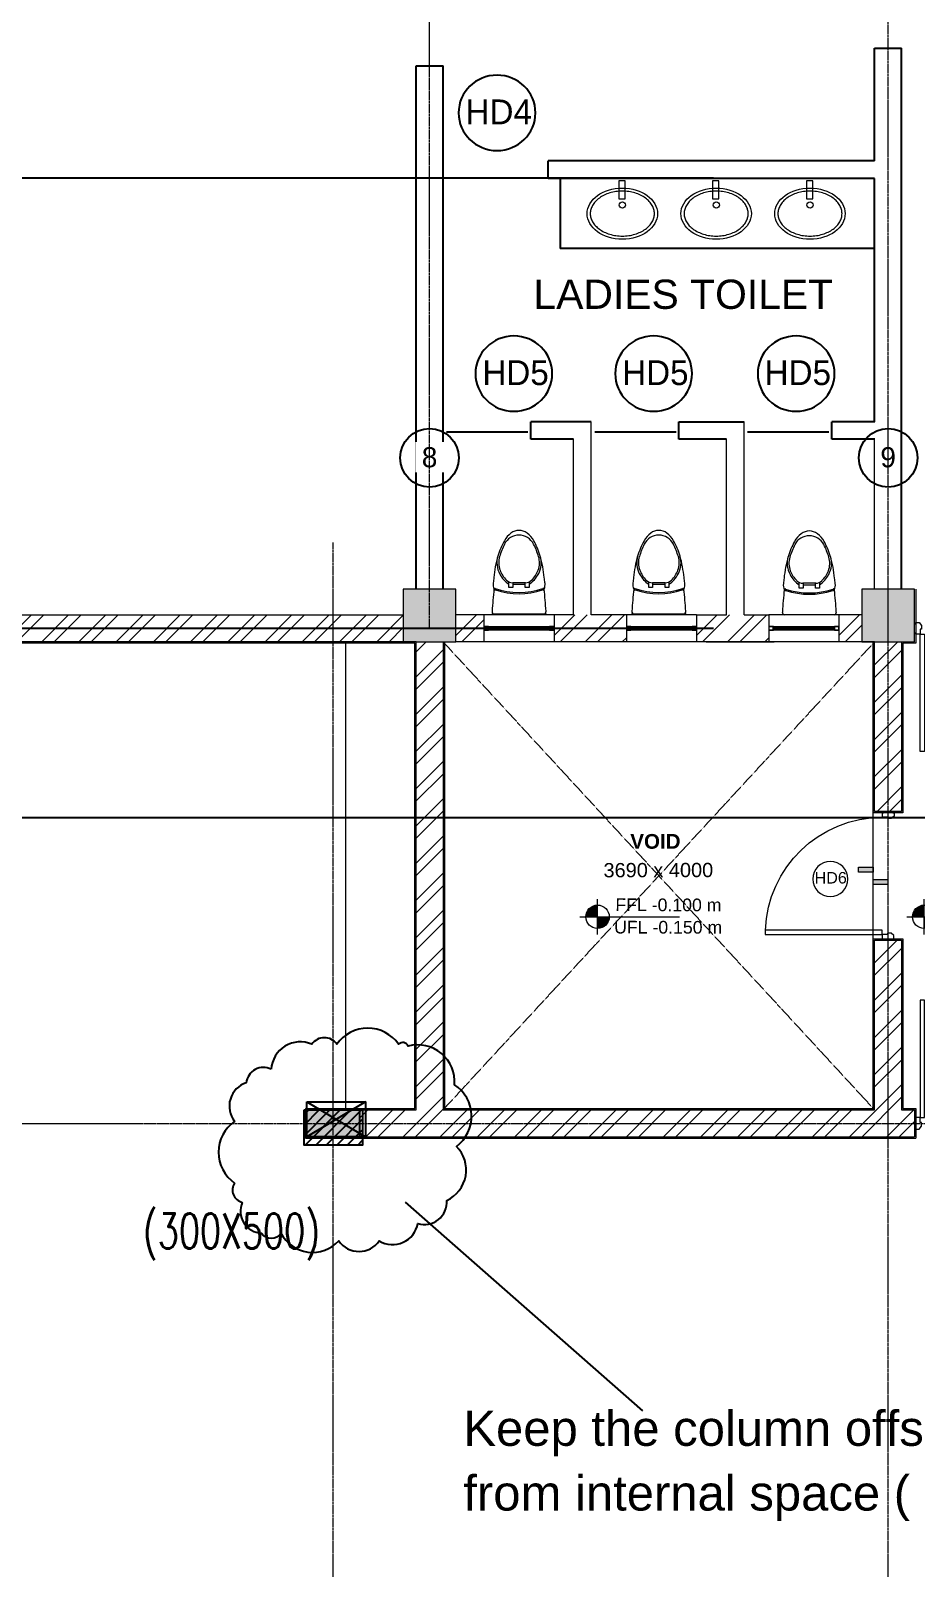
# Model space of a CAD drawing. Header units: millimetres. Extents: x 2659630 to 6742168, y -2425387 to -732288.
# Drawn here: x 3953926 to 3961496, y -1157069 to -1143931 of the extents above; entities that cross this region are included whole.
import ezdxf
from ezdxf.enums import TextEntityAlignment as Align

# ---------------------------------------------------------------- set-up
doc = ezdxf.new("R2010")
doc.units = ezdxf.units.MM
doc.linetypes.add('Grid Line', pattern=[22.225, 12.7, -3.175, 3.175, -3.175])
doc.linetypes.add('Overhead', pattern=[3.96875, 2.38125, -1.5875])
for name, color, linetype, lineweight in [('A-ANNO-DIMS', 211, 'Continuous', 9), ('A-ANNO-NOTE', 131, 'Continuous', 9), ('A-AREA-IDEN', 2, 'Continuous', 9), ('A-DETL-THIN', 151, 'Continuous', 18), ('A-DOOR', 31, 'Continuous', 18), ('A-DOOR-FRAM', 31, 'Continuous', 18), ('A-DOOR-IDEN', 31, 'Continuous', 9), ('A-FLOR', 192, 'Continuous', 18), ('A-FLOR-OVHD', 1, 'Overhead', 18), ('A-furniture', 37, 'Continuous', 0), ('A-GENM', 13, 'Continuous', 18), ('A-GLAZ', 151, 'Continuous', 9), ('A-hatch', 253, 'Continuous', 0), ('A-PLASTER', 50, 'Continuous', 0), ('A-RCC', 2, 'Continuous', 0), ('A-WALL', 113, 'Continuous', 9), ('A-WALL-PATT', 111, 'Continuous', 0), ('G-ANNO-DIMS', 111, 'Continuous', 9), ('licensing text', 7, 'Continuous', 5), ('S-GRID', 1, 'Continuous', 9)]:
    doc.layers.add(name, color=color, linetype=linetype, lineweight=lineweight)
for name, color, linetype in [('A-LINE 08', 8, 'Continuous'), ('A-RCC LINE', 6, 'Continuous'), ('REVISION CLOUD', 7, 'Continuous'), ('S-COLUMN', 1, 'Continuous'), ('S-COLUMN HATCH', 8, 'Continuous'), ('S-COLUMN NO', 2, 'Continuous'), ('S-COLUMN SIZES', 2, 'Continuous')]:
    doc.layers.add(name, color=color, linetype=linetype)
doc.layers.get('A-ANNO-DIMS').off()
doc.styles.add('Arial', font='arial.ttf', dxfattribs={"height": 123})
doc.styles.add('Arial_1', font='arial.ttf', dxfattribs={"height": 98.353293})
doc.styles.add('Arial_2', font='arial.ttf', dxfattribs={"height": 121.981135})
doc.styles.add('Arial_5', font='arial.ttf', dxfattribs={"height": 108.188623})
doc.styles.add('Arial_B', font='arialbd.ttf', dxfattribs={"height": 125.853552})
doc.styles.add('ROMANS', font='r.shx', dxfattribs={"width": 0.7})
doc.styles.add('style1', font='handlet.shx')
pattern_1 = [(45, (3771155.87, -1322788.62), (-159.09903, 159.09903), []), (45, (3771261.93, -1322788.62), (-159.09903, 159.09903), [])]

# ---------------------------------------------------------------- blocks, each defined once
blk = doc.blocks.new('*U2014')
at = {"layer": 'A-GLAZ'}
for p, q in [((600, 230), (0, 230)), ((0, 132), (40, 132)), ((40, 132), (48, 123)), ((40, 132), (560, 132)), ((552, 123), (560, 132)), ((560, 132), (600, 132)), ((39, 130), (0, 130)), ((0, 130), (0, 100)), ((0, 100), (39, 100)), ((40, 98), (0, 98)), ((600, 0), (0, 0)), ((37, 109), (37, 121)), ((37, 121), (46, 121)), ((46, 109), (37, 109)), ((46, 122), (39, 130)), ((39, 100), (46, 108)), ((40, 111), (40, 119)), ((40, 119), (560, 119)), ((48, 119), (40, 119)), ((40, 119), (40, 111)), ((560, 111), (40, 111)), ((40, 111), (48, 111)), ((48, 107), (40, 98)), ((560, 98), (40, 98)), ((46, 121), (46, 122)), ((46, 108), (46, 109)), ((48, 123), (48, 119)), ((48, 123), (552, 123)), ((48, 111), (48, 107)), ((48, 107), (552, 107)), ((552, 119), (552, 123)), ((560, 119), (552, 119)), ((552, 107), (552, 111)), ((552, 111), (560, 111)), ((560, 98), (552, 107)), ((561, 130), (554, 122)), ((554, 122), (554, 121)), ((554, 121), (563, 121)), ((563, 109), (554, 109)), ((554, 109), (554, 108)), ((554, 108), (561, 100)), ((560, 119), (560, 111)), ((560, 111), (560, 119)), ((600, 98), (560, 98)), ((600, 130), (561, 130)), ((561, 100), (600, 100)), ((563, 121), (563, 109)), ((600, 100), (600, 130))]:
    blk.add_line(p, q, dxfattribs=at)
blk = doc.blocks.new('ghfgh')
at = {"layer": 'A-furniture'}
for p, q in [((-3233828, 36910), (-3233828, 36856)), ((-3233673, 36910), (-3233828, 36910)), ((-3233828, 36856), (-3233673, 36856)), ((-3233673, 36856), (-3233673, 36910))]:
    blk.add_line(p, q, dxfattribs=at)
blk.add_circle((-3233620, 36887), 26.8, dxfattribs=at)
blk.add_ellipse((-3233547, 36886), major_axis=(0, 301), ratio=0.727273, dxfattribs=at)
for points in [[(-3233547, 37160), (-3233559, 37160), (-3233583, 37157), (-3233618, 37143), (-3233651, 37118), (-3233681, 37085), (-3233706, 37043), (-3233725, 36995), (-3233737, 36942), (-3233741, 36887), (-3233737, 36831), (-3233725, 36778), (-3233706, 36730), (-3233681, 36688), (-3233651, 36655), (-3233618, 36630), (-3233583, 36616), (-3233559, 36612), (-3233547, 36612)], [(-3233547, 36612), (-3233535, 36612), (-3233512, 36616), (-3233477, 36630), (-3233443, 36655), (-3233414, 36688), (-3233389, 36730), (-3233370, 36778), (-3233358, 36831), (-3233354, 36886), (-3233358, 36942), (-3233370, 36995), (-3233389, 37043), (-3233413, 37085), (-3233443, 37118), (-3233477, 37143), (-3233512, 37157), (-3233535, 37160), (-3233547, 37160)]]:
    blk.add_open_spline(points, degree=3, dxfattribs=at)
blk = doc.blocks.new('hjhgkhjjkhk')
at = {"layer": 'A-furniture', "linetype": 'ByBlock'}
for p, q in [((-3239410, 38907, -500), (-3238943, 38907, -500)), ((-3239263, 38679, -500), (-3239230, 38679, -500)), ((-3239263, 38630, -500), (-3239263, 38679, -500)), ((-3239231, 38637, -500), (-3239122, 38637, -500)), ((-3239230, 38679, -500), (-3239230, 38637, -500)), ((-3239123, 38651, -500), (-3239230, 38651, -500)), ((-3239123, 38679, -500), (-3239090, 38679, -500)), ((-3239123, 38637, -500), (-3239123, 38679, -500)), ((-3239090, 38679, -500), (-3239090, 38630, -500))]:
    blk.add_line(p, q, dxfattribs=at)
for centre, radius, start, end in [((-3239382, 38882, -500), 25.6, 103.2172, 184.3205), ((-3238971, 38882, -500), 25.6, 355.6795, 76.7816), ((-3234363, 39215, -500), 5055, 183.7972, 185.9339), ((-3243990, 39215, -500), 5055, 354.0661, 356.2028), ((-3239285, 38652, -500), 114, 159.1995, 186.5683), ((-3234351, 39220, -500), 5080, 186.5683, 187.0896), ((-3239383, 38693, -500), 7.92, 185.9341, 288.7781), ((-3239379, 38706, -500), 7.92, 185.267, 288.2867), ((-3239176, 38085, -500), 635, 71.2219, 108.7781), ((-3239176, 38092, -500), 639, 71.7134, 108.2867), ((-3239125, 38450, -500), 244, 124.5259, 152.5265), ((-3239231, 38561, -500), 76.2, 90, 133.9968), ((-3239122, 38561, -500), 76.2, 46.0032, 90), ((-3239228, 38450, -500), 244, 27.4735, 55.4741), ((-3238974, 38706, -500), 7.92, 251.7135, 354.733), ((-3238970, 38693, -500), 7.92, 251.2221, 354.0659), ((-3239068, 38652, -500), 114, 353.4317, 20.8005), ((-3244002, 39220, -500), 5080, 352.9104, 353.4317), ((-3238431, 38682, -500), 965, 185.2831, 196.4207), ((-3239160, 38466, -500), 206, 151.8794, 195.9425), ((-3239160, 38466, -500), 191, 160.1349, 195.9191), ((-3239125, 38450, -500), 229, 133.9968, 159.4423), ((-3239228, 38450, -500), 229, 20.5577, 46.0032), ((-3239193, 38466, -500), 191, 344.0809, 19.8651), ((-3239193, 38466, -500), 206, 344.0575, 28.1207), ((-3239921, 38682, -500), 965, 343.5793, 354.7169), ((-3238749, 38591, -500), 635, 196.5593, 209.3999), ((-3238749, 38591, -500), 620, 196.5666, 207.1313), ((-3239604, 38591, -500), 620, 332.8687, 343.4334), ((-3239604, 38591, -500), 635, 330.6001, 343.4407), ((-3239114, 38385, -500), 216, 209.3045, 232.3768), ((-3239176, 38371, -500), 140, 207.1313, 332.8687), ((-3239239, 38385, -500), 216, 307.6232, 330.6955), ((-3239176, 38301, -500), 111, 231.6356, 270), ((-3239176, 38301, -500), 111, 270, 308.3644)]:
    blk.add_arc(centre, radius, start, end, dxfattribs=at)
blk = doc.blocks.new('Grid - M_Grid Head - Circle_02-314212-GROUND FLOOR PLAN_01')
at = {"layer": 'A-LINE 08'}
blk.add_circle((0, 0), 5, dxfattribs=at)
blk = doc.blocks.new('Spot Elevations - M_Spot Elevation - Target Filled-23738-GROUND FLOOR PLAN-01')
at = {"layer": 'G-ANNO-DIMS'}
h = blk.add_hatch(color=256, dxfattribs=at)
edge = h.paths.add_edge_path(flags=0)
edge.add_line((0, 0), (-2, 0))
edge.add_arc((0, 0), 2, 90, 180, ccw=False)
edge.add_line((0, 2), (0, 0))
h = blk.add_hatch(color=256, dxfattribs=at)
edge = h.paths.add_edge_path(flags=0)
edge.add_line((0, 0), (2, 0))
edge.add_arc((0, 0), 2, 270, 360, ccw=False)
edge.add_line((0, -2), (0, 0))
for p, q in [((0, -3), (0, 3)), ((-3, 0), (14, 0))]:
    blk.add_line(p, q, dxfattribs=at)
blk.add_circle((0, 0), 2, dxfattribs=at)
blk = doc.blocks.new('tile drop symbol - tile drop symbol-5199723-GROUND FLOOR PLAN-01')
at = {"layer": 'A-ANNO-NOTE'}
h = blk.add_hatch(color=256, dxfattribs=at)
h.paths.add_polyline_path([(-0.61, 2.5), (-0.61, 0), (-1.47, 0), (-1.47, 2.5)], flags=0)
h.paths.add_polyline_path([(0.61, -2.5), (0.61, 0), (1.47, 0), (1.47, -2.5)], flags=0)
for p, q in [((-0.61, 2.5), (-1.47, 2.5)), ((-1.47, 2.5), (-1.47, 0)), ((-1.47, 0), (1.47, 0)), ((-1.47, 0), (-0.61, 0)), ((-0.61, 0), (-0.61, 2.5)), ((1.47, 0), (0.61, 0)), ((0.61, 0), (0.61, -2.5)), ((1.47, -2.5), (1.47, 0)), ((0.61, -2.5), (1.47, -2.5))]:
    blk.add_line(p, q, dxfattribs=at)
blk = doc.blocks.new('A$C2D2C472C')
at = {"layer": 'A-WALL-PATT'}
h = blk.add_hatch(dxfattribs=at)
h.set_pattern_fill('ANSI37', color=256, scale=600, style=0)
h.set_pattern_definition([(45, (-102930.5, -114895.04), (-53.03301, 53.03301), []), (135, (-102930.5, -114895.04), (-53.03301, -53.03301), [])])
edge = h.paths.add_edge_path()
edge.add_line((945, 1920), (945, 2190))
edge.add_arc((910, 2190), 35, 359.9997, 449.9997)
edge.add_line((910, 2225), (207, 2225))
edge.add_arc((206, 2190), 34.8, 89.6479, 180.3515)
edge.add_line((172, 2190), (172, 990))
edge.add_arc((206, 990), 34.9, 179.8778, 270.1222)
edge.add_line((207, 955), (480, 955))
edge.add_line((480, 955), (480, 840))
edge.add_line((480, 840), (207, 840))
edge.add_arc((206, 990), 150, 192.8759, 270.0054, ccw=False)
edge.add_line((60, 956), (60, 2190))
edge.add_arc((204, 2196), 144, 89.0594, 182.2702, ccw=False)
edge.add_arc((117, -14981489), 14983828, 89.9969678, 89.9996576, ccw=False)
edge.add_arc((910, 2190), 150, 45.0021, 89.9973, ccw=False)
edge.add_arc((910, 2190), 150, -0.0027, 45.0021, ccw=False)
edge.add_line((1060, 2190), (1060, 1920))
edge.add_line((1060, 1920), (945, 1920))
at = {"layer": 'A-DETL-THIN'}
for p, q in [((480, 1920), (480, 1470)), ((710, 1920), (480, 1920))]:
    blk.add_line(p, q, dxfattribs=at)
at = {"layer": 'A-FLOR-OVHD'}
blk.add_lwpolyline([(1060, 1920, 0.457355), (890, 2120), (450, 2120, 0.414214), (280, 1950), (280, 1010, 0.414214), (450, 840), (480, 840), (480, 1920), (1060, 1920)], format="xyb", close=True, dxfattribs=at)
at = {"layer": 'A-GENM'}
for centre, start, end in [((207, 2190, 0), 89.9997, 179.9997), ((207, 990, 0), 179.9997, 192.8569), ((207, 990, 0), 192.8569, 205.714), ((207, 990, 0), 205.714, 218.5711), ((207, 990, 0), 218.5711, 231.4283), ((207, 990, 0), 231.4283, 244.2854), ((207, 990, 0), 244.2854, 269.9997)]:
    blk.add_arc(centre, 170, start, end, dxfattribs=at)
at = {"layer": 'A-PLASTER'}
for p, q in [((910, 2360, 0), (207, 2360, 0)), ((37, 2190, 0), (37, 990, 0)), ((1080, 1920), (1080, 2190, 0)), ((207, 820, 0), (480, 820, 0))]:
    blk.add_line(p, q, dxfattribs=at)
for centre, start, end in [((207, 2190, 0), 90, 180), ((910, 2190, 0), 359.9997, 89.9997), ((207, 990, 0), 180, 192.8571), ((207, 990, 0), 192.8571, 205.7143), ((207, 990, 0), 205.7143, 218.5714), ((207, 990, 0), 218.5714, 231.4286), ((207, 990, 0), 231.4286, 244.2857), ((207, 990, 0), 244.2857, 270)]:
    blk.add_arc(centre, 170, start, end, dxfattribs=at)
at = {"layer": 'A-WALL'}
blk.add_lwpolyline([(945, 1920), (945, 2190, 0.414213), (910, 2225), (207, 2225, 0.417815), (172, 2190), (172, 990, 0.415463), (207, 955), (480, 955), (480, 840), (207, 840, -0.34985), (60, 956), (60, 2190, -0.430724), (207, 2340, -0.000012), (910, 2340, -0.198891), (1016, 2296, -0.198934), (1060, 2190), (1060, 1920)], format="xyb", close=True, dxfattribs=at)
blk = doc.blocks.new('A$C73F500AF')
at = {"layer": 'A-DOOR'}
blk.add_lwpolyline([(50, 1000), (85, 1000), (85, 0), (50, 0)], close=True, dxfattribs=at)
blk.add_arc((50, 1000), 1000, 272.0058, 0.0695, dxfattribs=at)
at = {"layer": 'A-DOOR-FRAM'}
for p, q in [((0, 1090), (12, 1090)), ((0, 1010), (0, 1090)), ((12, 1100), (40, 1100)), ((12, 1090), (12, 1100)), ((40, 1100), (60, 1075)), ((60, 1075), (60, 1045)), ((1060, 1101), (1040, 1076)), ((1040, 1076), (1040, 1046)), ((1088, 1101), (1060, 1101)), ((1088, 1091), (1088, 1101)), ((1100, 1091), (1088, 1091)), ((1100, 1011), (1100, 1091)), ((12, 1010), (0, 1010)), ((12, 1000), (12, 1010)), ((50, 1000), (12, 1000)), ((60, 1045), (50, 1045)), ((50, 1045), (50, 1000)), ((1040, 1046), (1050, 1046)), ((1050, 1046), (1050, 1001)), ((1050, 1001), (1088, 1001)), ((1088, 1001), (1088, 1011)), ((1088, 1011), (1100, 1011))]:
    blk.add_line(p, q, dxfattribs=at)
blk = doc.blocks.new('M_Door Tag_Mahindra_2_0mm - M_Door Tag_Mahindra 2-1437518-GROUND FLOOR PLAN-01')
at = {"layer": 'A-DOOR-IDEN'}
blk.add_circle((0, 0), 3, dxfattribs=at)
blk = doc.blocks.new('A$C060F379A')
at = {"layer": 'S-COLUMN HATCH', "true_color": 0x939598}
h = blk.add_hatch(dxfattribs=at)
h.set_pattern_fill('ANSI31', color=252, scale=20, angle=180)
h.set_pattern_definition([(225, (-3627660.814, 893040.54), (44.9012806, -44.9012806), [])])
h.paths.add_polyline_path([(22656, 18410), (23156, 18410), (23156, 18110), (22656, 18110)])
at = {"layer": 'S-COLUMN', "color": 1}
blk.add_lwpolyline([(22656, 18410), (23156, 18410), (23156, 18110), (22656, 18110)], close=True, dxfattribs=at)
at = {"layer": 'S-COLUMN SIZES', "lineweight": -2, "style": 'ROMANS', "width": 0.7}
blk.add_text('(300X500)', height=300, dxfattribs=at).set_placement((22036, 17376, 0), align=Align.MIDDLE_CENTER)

msp = doc.modelspace()

# ---------------------------------------------------------------- hatches: boundary and pattern name
at = {"layer": 'A-hatch', "true_color": 0x939598}
h = msp.add_hatch(color=252, dxfattribs=at)
h.dxf.hatch_style = 1
h.paths.add_polyline_path([(3957560.646, -1134452.538), (3957110.646, -1134452.535), (3957110.644, -1134902.531), (3957560.644, -1134902.533)])
h.paths.add_polyline_path([(3953640.646, -1134452.517), (3953190.646, -1134452.515), (3953190.644, -1134902.511), (3953640.644, -1134902.513)])
h.paths.add_polyline_path([(3949720.646, -1134452.497), (3949270.646, -1134452.494), (3949270.644, -1134902.49), (3949720.644, -1134902.493)])
h.paths.add_polyline_path([(3945800.646, -1134452.476), (3945350.646, -1134452.474), (3945350.644, -1134902.47), (3945800.644, -1134902.472)])
h.paths.add_polyline_path([(3941880.646, -1134452.456), (3941430.646, -1134452.453), (3941430.645, -1134682.453), (3941880.645, -1134682.456)])
h.paths.add_polyline_path([(3937960.646, -1134452.435), (3937510.646, -1134452.433), (3937510.645, -1134682.433), (3937960.645, -1134682.435)])
h.paths.add_polyline_path([(3934340.646, -1134452.416), (3933890.646, -1134452.414), (3933890.645, -1134682.414), (3934340.645, -1134682.416)])
h.paths.add_polyline_path([(3930830.646, -1134452.394), (3930380.646, -1134452.392), (3930380.646, -1134452.396), (3930610.641, -1134682.393), (3930830.645, -1134682.394)])
h.paths.add_polyline_path([(3930380.646, -1134452.396), (3930380.645, -1134682.392), (3930610.641, -1134682.393)])
h.paths.add_polyline_path([(3930610.627, -1138192.393), (3930380.627, -1138192.392), (3930380.625, -1138642.392), (3930610.625, -1138642.393)])
h.paths.add_polyline_path([(3930610.592, -1144962.389), (3930380.592, -1144962.388), (3930380.589, -1145412.388), (3930610.589, -1145412.389)])
h.paths.add_polyline_path([(3930830.571, -1148922.394), (3930610.571, -1148922.393), (3930380.57, -1149152.392), (3930380.57, -1149152.392), (3930830.57, -1149152.394)])
h.paths.add_polyline_path([(3930610.571, -1148922.393), (3930380.571, -1148922.392), (3930380.57, -1149152.392)])
h.paths.add_polyline_path([(3934340.571, -1148922.412), (3933890.571, -1148922.41), (3933890.57, -1149152.41), (3934340.57, -1149152.412)])
h.paths.add_polyline_path([(3937960.571, -1148922.431), (3937510.571, -1148922.429), (3937510.57, -1149152.429), (3937960.57, -1149152.431)])
h.paths.add_polyline_path([(3945800.572, -1148702.472), (3945350.572, -1148702.47), (3945350.57, -1149152.471), (3945800.57, -1149152.474)])
h.paths.add_polyline_path([(3949720.572, -1148702.493), (3949270.572, -1148702.49), (3949270.57, -1149152.49), (3949720.57, -1149152.493)])
h.paths.add_polyline_path([(3953640.572, -1148702.513), (3953190.572, -1148702.511), (3953190.57, -1149152.511), (3953640.57, -1149152.513)])
h.paths.add_polyline_path([(3957560.572, -1148702.533), (3957110.572, -1148702.531), (3957110.57, -1149152.531), (3957560.57, -1149152.534)])
h.paths.add_polyline_path([(3941855.591, -1144987.448), (3941455.591, -1144987.445), (3941455.589, -1145387.445), (3941855.589, -1145387.448)])
h.paths.add_polyline_path([(3941855.615, -1138242.452), (3941455.615, -1138242.45), (3941455.613, -1138642.45), (3941855.613, -1138642.452)])
h.paths.add_polyline_path([(3937850.627, -1138192.431), (3937620.627, -1138192.429), (3937620.625, -1138642.429), (3937850.625, -1138642.431)])
h.paths.add_polyline_path([(3937850.59, -1145190.511), (3937850.492, -1145190.511), (3937850.567, -1145156.143), (3937850.454, -1145104.361), (3937850.591, -1145104.361), (3937850.592, -1144962.427), (3937620.592, -1144962.425), (3937620.589, -1145412.425), (3937850.589, -1145412.427)])
h.paths.add_polyline_path([(3934230.626, -1138302.416), (3934120.623, -1138192.411), (3934000.627, -1138192.411), (3934000.625, -1138642.411), (3934230.625, -1138642.412)])
h.paths.add_polyline_path([(3934230.627, -1138192.412), (3934120.623, -1138192.411), (3934230.626, -1138302.416)], flags=17)
h = msp.add_hatch(color=252, dxfattribs=at)
h.dxf.hatch_style = 1
h.paths.add_polyline_path([(3969295.603, -1144987.591), (3968895.603, -1144987.589), (3968895.601, -1145387.589), (3969295.601, -1145387.591)])
h.paths.add_polyline_path([(3973215.591, -1144987.611), (3972815.591, -1144987.609), (3972815.589, -1145387.609), (3973215.589, -1145387.611)])
h.paths.add_polyline_path([(3977160.591, -1145072.632), (3976710.591, -1145072.629), (3976710.59, -1145302.629), (3977160.59, -1145302.632)])
h.paths.add_polyline_path([(3980181.852, -1145043.913), (3980181.85, -1145412.647), (3980411.85, -1145412.649), (3980411.851, -1145273.914)])
h.paths.add_polyline_path([(3980411.853, -1144962.649), (3980181.853, -1144962.647), (3980181.852, -1145043.913), (3980411.851, -1145273.914)])
h.paths.add_polyline_path([(3984290.592, -1144962.669), (3984060.592, -1144962.668), (3984060.589, -1145412.668), (3984290.589, -1145412.669)])
h.paths.add_polyline_path([(3984290.572, -1148702.677), (3984060.572, -1148702.676), (3984060.571, -1148922.672), (3984290.57, -1149152.673)])
h.paths.add_polyline_path([(3984060.575, -1148922.676), (3984060.571, -1148922.676), (3984060.57, -1149152.676), (3984290.57, -1149152.677), (3984290.57, -1149152.673)])
h.paths.add_polyline_path([(3980521.832, -1148922.657), (3980071.832, -1148922.655), (3980071.831, -1149152.655), (3980521.831, -1149152.657)])
h.paths.add_polyline_path([(3977160.571, -1148922.636), (3976710.571, -1148922.633), (3976710.57, -1149152.633), (3977160.57, -1149152.636)])
h.paths.add_polyline_path([(3973240.571, -1148922.615), (3972790.571, -1148922.613), (3972790.57, -1149152.613), (3973240.57, -1149152.615)])
h.paths.add_polyline_path([(3969320.571, -1148922.595), (3968870.571, -1148922.592), (3968870.57, -1149152.592), (3969320.57, -1149152.595)])
h.paths.add_polyline_path([(3965400.572, -1148702.578), (3964950.572, -1148702.576), (3964950.57, -1149152.572), (3965400.57, -1149152.574)])
h.paths.add_polyline_path([(3980411.87, -1141582.649), (3980181.87, -1141582.647), (3980181.868, -1142032.647), (3980411.868, -1142032.649)])
h.paths.add_polyline_path([(3984290.609, -1141687.673), (3983840.609, -1141687.671), (3983840.608, -1141917.671), (3984290.608, -1141917.673)])
h.paths.add_polyline_path([(3984290.627, -1138192.673), (3984060.627, -1138192.672), (3984060.625, -1138642.672), (3984290.625, -1138642.673)])
h.paths.add_polyline_path([(3980411.887, -1138331.396), (3980181.886, -1138561.394), (3980181.886, -1138642.652), (3980411.886, -1138642.653)])
h.paths.add_polyline_path([(3980411.887, -1138331.396), (3980411.888, -1138192.653), (3980181.888, -1138192.652), (3980181.886, -1138561.394)])
h.paths.add_polyline_path([(3977050.627, -1138192.635), (3976820.627, -1138192.634), (3976820.625, -1138642.634), (3977050.625, -1138642.635)])
h.paths.add_polyline_path([(3973215.627, -1138242.615), (3972815.627, -1138242.613), (3972815.625, -1138642.613), (3973215.625, -1138642.615)])
h.paths.add_polyline_path([(3969295.638, -1138242.595), (3968895.638, -1138242.593), (3968895.636, -1138642.593), (3969295.636, -1138642.595)])
h.paths.add_polyline_path([(3961480.646, -1134452.558), (3961030.646, -1134452.556), (3961030.644, -1134902.552), (3961480.644, -1134902.554)])
h.paths.add_polyline_path([(3965400.646, -1134452.578), (3964950.646, -1134452.576), (3964950.644, -1134902.572), (3965400.644, -1134902.574)])
h.paths.add_polyline_path([(3969320.646, -1134452.599), (3968870.646, -1134452.597), (3968870.645, -1134682.597), (3969320.645, -1134682.599)])
h.paths.add_polyline_path([(3973240.646, -1134452.619), (3972790.646, -1134452.617), (3972790.645, -1134682.617), (3973240.645, -1134682.619)])
h.paths.add_polyline_path([(3977160.646, -1134452.64), (3976710.646, -1134452.637), (3976710.645, -1134682.637), (3977160.645, -1134682.64)])
h.paths.add_polyline_path([(3980521.908, -1134452.653), (3980071.908, -1134452.651), (3980071.906, -1134682.651), (3980521.906, -1134682.653)])
h.paths.add_polyline_path([(3984290.646, -1134452.677), (3984060.645, -1134682.676), (3984060.644, -1134902.672), (3984290.644, -1134902.673)])
h.paths.add_polyline_path([(3984290.646, -1134452.677), (3984290.646, -1134452.673), (3984060.646, -1134452.672), (3984060.645, -1134682.676)])
h.paths.add_polyline_path([(3961480.572, -1148702.554), (3961030.572, -1148702.552), (3961030.57, -1149152.552), (3961480.57, -1149152.554)])
h = msp.add_hatch(color=252, dxfattribs=at)
h.dxf.hatch_style = 1
h.paths.add_polyline_path([(3956287.259, -1153382.203), (3956737.257, -1153382.205), (3956737.258, -1153152.242), (3956287.26, -1153152.24)])
at = {"layer": 'A-WALL-PATT'}
h = msp.add_hatch(dxfattribs=at)
h.set_pattern_fill('ANSI32', color=256, scale=600, angle=360, style=0)
h.set_pattern_definition(pattern_1)
h.paths.add_polyline_path([(3957110.571, -1148922.517), (3953640.571, -1148922.499), (3953640.57, -1149152.497), (3953641.541, -1149152.497), (3957110.57, -1149152.681)])
h = msp.add_hatch(dxfattribs=at)
h.set_pattern_fill('ANSI32', color=256, scale=600, angle=360, style=0)
h.set_pattern_definition([(45, (3782915.87, -1322788.68), (-159.09903, 159.09903), []), (45, (3783021.93, -1322788.68), (-159.09903, 159.09903), [])])
h.paths.add_polyline_path([(3957800.649, -1149152.627), (3957800.649, -1148922.549), (3957560.571, -1148922.554), (3957560.57, -1149152.633)])
h = msp.add_hatch(dxfattribs=at)
h.set_pattern_fill('ANSI32', color=256, scale=600, angle=360, style=0)
h.set_pattern_definition([(45, (3783755.95, -1322788.7), (-159.09903, 159.09903), []), (45, (3783862.01, -1322788.7), (-159.09903, 159.09903), [])])
h.paths.add_polyline_path([(3959018.149, -1149152.441), (3959018.149, -1148922.364), (3958400.651, -1148922.579), (3958400.65, -1149152.658)])
h = msp.add_hatch(dxfattribs=at)
h.set_pattern_fill('ANSI32', color=256, scale=600, angle=360, style=0)
h.set_pattern_definition([(45, (3784973.45, -1322788.72), (-159.09903, 159.09903), []), (45, (3785079.51, -1322788.72), (-159.09903, 159.09903), [])])
h.paths.add_polyline_path([(3960235.649, -1149152.454), (3960235.649, -1148922.377), (3959618.151, -1148922.592), (3959618.15, -1149152.671)])
h = msp.add_hatch(dxfattribs=at)
h.set_pattern_fill('ANSI32', color=256, scale=600, angle=360, style=0)
h.set_pattern_definition([(45, (3786190.95, -1322788.72), (-159.09903, 159.09903), []), (45, (3786297.02, -1322788.72), (-159.09903, 159.09903), [])])
h.paths.add_polyline_path([(3961030.57, -1149152.603), (3961030.571, -1148922.524), (3960835.652, -1148922.592), (3960835.651, -1149152.671)])
h = msp.add_hatch(dxfattribs=at)
h.set_pattern_fill('ANSI32', color=256, scale=600, angle=360, style=0)
h.set_pattern_definition(pattern_1)
h.paths.add_polyline_path([(3957450.639, -1149152.532), (3957462.639, -1149152.532), (3957462.639, -1149152.533), (3957450.639, -1149152.533), (3957450.686, -1153152.244), (3961140.405, -1153152.244), (3961140.473, -1151702.324), (3961370.612, -1151702.324), (3961370.543, -1153152.244), (3961480.57, -1153152.244), (3961480.57, -1153382.244), (3956737.258, -1153382.245), (3956737.258, -1153152.243), (3956737.258, -1153152.242), (3957220.548, -1153152.244), (3957220.501, -1149152.532), (3957450.639, -1149152.533), (3957450.639, -1149152.532), (3957220.501, -1149152.532), (3957220.501, -1149152.687), (3957220.548, -1149152.687)])
h = msp.add_hatch(dxfattribs=at)
h.set_pattern_fill('ANSI32', color=256, scale=600, angle=360, style=0)
h.set_pattern_definition(pattern_1)
h.paths.add_polyline_path([(3961370.412, -1149152.553), (3961140.566, -1149152.553), (3961140.564, -1149152.555), (3961140.563, -1150602.511), (3961370.411, -1150602.511)])

# ---------------------------------------------------------------- linework, layer by layer
at = {"layer": 'A-FLOR'}
msp.add_line((3961128.474, -1151690.324), (3961128.474, -1150614.511), dxfattribs=at)
at = {"layer": 'A-FLOR-OVHD'}
for p, q in [((3957450.687, -1153152.478), (3961140.565, -1149152.555)), ((3957450.707, -1149152.533), (3961140.405, -1153152.353))]:
    msp.add_line(p, q, dxfattribs=at)
at = {"layer": 'A-LINE 08'}
for p, q in [((3961140.586, -1145042.512), (3961140.591, -1144080.029)), ((3961140.6, -1144080.029), (3961370.599, -1144080.03)), ((3961370.567, -1148702.559), (3961370.591, -1144080.029)), ((3957220.678, -1144229.982), (3957450.678, -1144229.981)), ((3957220.71, -1148702.537), (3957220.678, -1144229.983)), ((3957450.709, -1148702.536), (3957450.677, -1144229.981)), ((3961140.69, -1145042.512), (3958350.69, -1145042.526)), ((3958350.69, -1145192.526), (3958350.69, -1145042.526)), ((3927426.964, -1145187.402), (3959764.099, -1145187.402)), ((3961140.691, -1145192.512), (3958350.69, -1145192.526)), ((3958450.69, -1145192.526), (3958450.693, -1145792.526)), ((3961140.574, -1147272.514), (3961140.585, -1145192.512)), ((3961140.694, -1145792.512), (3958450.693, -1145792.526)), ((3958717.322, -1147272.515), (3958200.702, -1147272.517)), ((3958200.702, -1147422.531), (3958200.702, -1147272.517)), ((3959467.439, -1147422.51), (3959467.438, -1147272.51)), ((3959467.438, -1147272.511), (3960023.943, -1147272.52)), ((3961140.701, -1147272.514), (3960774.07, -1147272.515)), ((3960774.071, -1147422.514), (3960774.07, -1147272.514)), ((3958175.809, -1147361.591), (3957480.702, -1147361.473)), ((3959442.546, -1147361.584), (3958747.439, -1147361.466)), ((3960749.166, -1147361.578), (3960054.06, -1147361.46)), ((3958567.323, -1147422.518), (3958200.702, -1147422.52)), ((3959873.944, -1147422.523), (3959467.439, -1147422.514)), ((3961140.702, -1147422.517), (3960774.071, -1147422.518)), ((3927426.964, -1149037.402), (3959764.099, -1149037.402)), ((3928880.562, -1150652.384), (3985790.562, -1150652.681))]:
    msp.add_line(p, q, dxfattribs=at)
for centre in [(3957335.646, -1147580.813), (3961255.646, -1147580.813)]:
    msp.add_circle(centre, 250, dxfattribs=at)
at = {"layer": 'A-LINE 08', "extrusion": (0, 0, -1)}
for centre in [(3957912.304, -1144633.044), (3958056.267, -1146861.416), (3959251.253, -1146861.416), (3960469.253, -1146861.416)]:
    msp.add_ellipse(centre, major_axis=(328.606, 0), ratio=0.979539632, start_param=-6.283185307, end_param=0, dxfattribs=at)
at = {"layer": 'A-PLASTER'}
for p, q in [((3957208.501, -1149164.687), (3948749.28, -1149164.459)), ((3957208.548, -1153140.244), (3957208.501, -1149164.687)), ((3957462.639, -1149152.533), (3957462.686, -1153140.244)), ((3961128.405, -1153140.244), (3961128.474, -1151690.324)), ((3961128.474, -1151690.324), (3961382.613, -1151690.324)), ((3961382.613, -1151690.324), (3961382.544, -1153140.244)), ((3956275.259, -1153140.244), (3957208.548, -1153140.244)), ((3956275.259, -1153140.244), (3956275.259, -1153394.244)), ((3957462.686, -1153140.244), (3961128.405, -1153140.244)), ((3961382.544, -1153140.244), (3961492.57, -1153140.244)), ((3961492.57, -1153140.244), (3961492.57, -1153394.244)), ((3956275.259, -1153394.244, 0), (3961492.57, -1153394.244))]:
    msp.add_line(p, q, dxfattribs=at)
msp.add_lwpolyline([(3961492.572, -1148702.554), (3961492.57, -1149164.554), (3961382.412, -1149164.553), (3961382.411, -1150614.511), (3961128.563, -1150614.511), (3961128.564, -1149152.552)], dxfattribs=at)
at = {"layer": 'A-RCC'}
for p, q in [((3957110.572, -1148702.531), (3957110.57, -1149152.531)), ((3957110.572, -1148702.531), (3957110.57, -1149152.625)), ((3957560.572, -1148702.533), (3957110.572, -1148702.531)), ((3957560.572, -1148702.533), (3957110.572, -1148702.531)), ((3957560.57, -1149152.534), (3957560.572, -1148702.533)), ((3957560.57, -1149152.534), (3957560.572, -1148702.533)), ((3961030.572, -1148702.552), (3961030.57, -1149152.552)), ((3961480.572, -1148702.554), (3961030.572, -1148702.552)), ((3961480.57, -1149152.554), (3961480.572, -1148702.554)), ((3957110.57, -1149152.531), (3957560.57, -1149152.534)), ((3957110.57, -1149152.531), (3957560.57, -1149152.534)), ((3961030.57, -1149152.552), (3961480.57, -1149152.554))]:
    msp.add_line(p, q, dxfattribs=at)
at = {"layer": 'A-RCC LINE'}
msp.add_lwpolyline([(3956287.259, -1153152.242), (3956737.258, -1153152.242), (3956737.258, -1153382.244), (3956287.259, -1153382.244)], close=True, dxfattribs=at)
at = {"layer": 'A-WALL'}
for p, q in [((3958717.33, -1148922.541), (3958717.322, -1147272.514)), ((3960023.951, -1148922.554), (3960023.943, -1147272.518)), ((3958567.33, -1148922.54), (3958567.323, -1147422.514)), ((3959873.951, -1148922.553), (3959873.944, -1147422.519)), ((3953640.571, -1148922.499), (3957110.571, -1148922.517)), ((3957800.649, -1148922.561), (3957560.571, -1148922.535)), ((3957800.649, -1148922.561), (3957800.649, -1149152.548)), ((3958567.33, -1148922.54), (3958400.649, -1148922.539)), ((3958400.649, -1148922.558), (3958400.649, -1149152.545)), ((3959018.149, -1148922.555), (3958717.33, -1148922.541)), ((3959018.149, -1148922.555), (3959018.149, -1149152.542)), ((3959618.149, -1148922.554), (3959873.951, -1148922.553)), ((3959618.149, -1148922.554), (3959618.149, -1149152.545)), ((3960023.951, -1148922.554), (3960235.649, -1148922.555)), ((3960235.65, -1148922.561), (3960235.65, -1149152.549)), ((3961030.571, -1148922.553), (3960835.649, -1148922.552)), ((3960835.65, -1148922.561), (3960835.65, -1149152.552)), ((3957220.548, -1149152.687), (3949720.57, -1149152.485)), ((3956620.501, -1153152.477), (3956620.501, -1149152.625)), ((3957800.65, -1149152.536), (3957560.57, -1149152.535)), ((3959018.15, -1149152.542), (3958400.65, -1149152.539)), ((3960235.65, -1149152.549), (3959618.149, -1149152.545)), ((3961140.564, -1149152.547), (3960835.65, -1149152.549)), ((3961140.563, -1150602.511), (3961140.564, -1149152.547)), ((3961140.564, -1149152.553), (3961370.412, -1149152.553)), ((3961370.412, -1149152.553), (3961370.411, -1150602.511)), ((3961370.411, -1150602.511), (3961140.563, -1150602.511)), ((3961140.405, -1153152.353), (3961140.473, -1151702.324)), ((3961140.473, -1151702.324), (3961370.612, -1151702.324)), ((3961370.612, -1151702.324), (3961370.543, -1153152.499)), ((3956287.259, -1153152.244), (3957220.548, -1153152.244)), ((3956287.259, -1153152.244), (3956287.259, -1153382.244)), ((3957450.686, -1153152.244), (3961140.405, -1153152.244)), ((3961370.543, -1153152.244), (3961480.57, -1153152.244)), ((3961480.57, -1153152.244), (3961480.57, -1153382.244)), ((3956287.259, -1153382.244), (3961480.57, -1153382.244))]:
    msp.add_line(p, q, dxfattribs=at)
at = {"layer": 'A-WALL', "color": 1}
for p, q in [((3961140.567, -1148702.553), (3961140.573, -1147422.517)), ((3959100.564, -1149152.543), (3958650.57, -1149152.54)), ((3959700.564, -1149152.546), (3960280.57, -1149152.549)), ((3956287.26, -1153382.22), (3956287.259, -1153152.221))]:
    msp.add_line(p, q, dxfattribs=at)
at = {"layer": 'A-WALL'}
msp.add_lwpolyline([(3957220.548, -1153152.478), (3957220.501, -1149152.532), (3957450.639, -1149152.532), (3957450.686, -1153152.478)], dxfattribs=at)
at = {"layer": 'REVISION CLOUD', "ltscale": 2500}
for p, q in [((3956287.26, -1153082.201), (3956787.259, -1153382.399)), ((3956787.259, -1153082.201), (3956287.26, -1153382.399))]:
    msp.add_line(p, q, dxfattribs=at)
msp.add_lwpolyline([(3955982.132, -1152805.23, 0.52056705), (3955767.734, -1152920.594, 0.52056705), (3955668.786, -1153250.202, 0.52056705), (3955668.786, -1153777.58, 0.52056705), (3955668.786, -1153777.58, 0.52056705), (3955734.758, -1153942.384, 0.52056705), (3955899.678, -1154206.068, 0.52056705), (3956064.597, -1154206.068, 0.52056705), (3956559.356, -1154271.992, 0.52056705), (3956905.688, -1154271.992, 0.52056705), (3957235.527, -1154123.666, 0.52056705), (3957482.902, -1153925.901, 0.52056705), (3957565.366, -1153464.45, 0.52056705), (3957548.873, -1152937.077, 0.52056705), (3957548.873, -1152937.077, 0.52056705), (3957548.873, -1152937.077, 0.52056705), (3957153.062, -1152607.465, 0.52056705), (3957153.062, -1152607.465, 0.52056705), (3957070.608, -1152590.986, 0.52056705), (3956542.863, -1152590.986, 0.52056705), (3956542.863, -1152590.986, 0.52056705), (3956328.464, -1152590.986, 0.52056705), (3955982.132, -1152805.23)], format="xyb", dxfattribs=at)
msp.add_lwpolyline([(3956287.26, -1153082.201), (3956787.259, -1153082.201), (3956787.259, -1153382.204), (3956287.26, -1153382.204)], close=True, dxfattribs=at)
msp.add_lwpolyline([(3957127.958, -1153939.794), (3959154.854, -1155725.07)], dxfattribs=at)
at = {"layer": 'S-GRID', "linetype": 'Grid Line'}
for p, q in [((3961255.646, -1170742.971), (3961255.646, -1131087.559)), ((3956512.255, -1170742.971), (3956512.255, -1148302.95)), ((3934426.02, -1153267.244), (3966301.251, -1153267.244))]:
    msp.add_line(p, q, dxfattribs=at)

# ---------------------------------------------------------------- block references
at = {"layer": 'A-ANNO-DIMS', "xscale": -1}
msp.add_blockref('A$C2D2C472C', (3965105.646, -1155072.224), dxfattribs=at)
at = {"layer": 'A-ANNO-DIMS'}
msp.add_blockref('A$C73F500AF', (3961480.354, -1150088.731), dxfattribs=at)
at = {"layer": 'A-ANNO-DIMS', "xscale": -1}
for p, rotation in [((3960205.647, -1151702.417), 270), ((3961480.415, -1152215.907), 180)]:
    msp.add_blockref('A$C73F500AF', p, dxfattribs=dict(at, rotation=rotation))
at = {"layer": 'A-ANNO-NOTE', "xscale": -50.00000000000024, "yscale": 50.00000000000003, "zscale": 50.00000000000003, "rotation": 270.0277463560238}
msp.add_blockref('tile drop symbol - tile drop symbol-5199723-GROUND FLOOR PLAN-01', (3961128.474, -1151152.418), dxfattribs=at)
at = {"layer": 'A-DOOR-IDEN', "xscale": -49.99999999999997, "yscale": 49.99999999999998, "zscale": 49.99999999999998, "rotation": 328.2684126260899}
msp.add_blockref('M_Door Tag_Mahindra_2_0mm - M_Door Tag_Mahindra 2-1437518-GROUND FLOOR PLAN-01', (3960761.999, -1151180.014), dxfattribs=at)
at = {"layer": 'A-LINE 08', "rotation": 270.0002988291289}
for p in [(3922114.292, -4379041.386), (3922916.301, -4379041.382), (3923718.31, -4379041.382)]:
    msp.add_blockref('ghfgh', p, dxfattribs=at)
at = {"layer": 'A-LINE 08', "xscale": 49.99999999999998, "yscale": 49.99999999999998, "zscale": 49.99999999999998}
msp.add_blockref('Grid - M_Grid Head - Circle_02-314212-GROUND FLOOR PLAN_01', (3957335.646, -1147580.813), dxfattribs=at)
at = {"layer": 'A-WALL'}
for name, p, rotation in [('hjhgkhjjkhk', (718924.023, -1110027.318), 180.0002988291295), ('hjhgkhjjkhk', (720118.944, -1110027.312), 180.0002988291295), ('hjhgkhjjkhk', (721405.561, -1110032.337), 180.0002988291295), ('*U2014', (3957800.65, -1149152.561), 0.0002867855298004242), ('*U2014', (3960235.65, -1149152.549), 0.0002867855298004242)]:
    msp.add_blockref(name, p, dxfattribs=dict(at, rotation=rotation))
at = {"layer": 'A-WALL', "color": 1, "rotation": 0.0002867855298004242}
msp.add_blockref('*U2014', (3959018.15, -1149152.555), dxfattribs=at)
at = {"layer": 'G-ANNO-DIMS', "xscale": 49.99999999999999, "yscale": 49.99999999999999, "zscale": 49.99999999999999, "rotation": 359.8685894492955}
for p in [(3958771.575, -1151502.294), (3961564.487, -1151502.294)]:
    msp.add_blockref('Spot Elevations - M_Spot Elevation - Target Filled-23738-GROUND FLOOR PLAN-01', p, dxfattribs=at)
at = {"layer": 'S-COLUMN NO', "ltscale": 2500}
msp.add_blockref('A$C060F379A', (3933606.346, -1171562.641), dxfattribs=at)

# ---------------------------------------------------------------- texts
at = {"layer": 'A-AREA-IDEN', "attachment_point": 2, "rotation": 0.1314106, "line_spacing_factor": 0.938532}
for s, insert, char_height, width, style in [('VOID', (3959266.327, -1150795.024), 125.8536, 1345.94379, 'Arial_B'), ('3690 x 4000', (3959291.205, -1151042.105), 121.98114, 1119.1875, 'Arial_2')]:
    msp.add_mtext(s, dxfattribs=dict(at, insert=insert, char_height=char_height, width=width, style=style))
at = {"layer": 'A-DOOR-IDEN', "insert": (3960764.999, -1151119.763), "char_height": 98.3533, "width": 208.8, "attachment_point": 2, "rotation": 0.1314106, "line_spacing_factor": 0.938532, "style": 'Arial_1'}
msp.add_mtext('HD6', dxfattribs=at)
at = {"layer": 'A-LINE 08', "style": 'Arial'}
for s, p in [('8', (3957269.133, -1147661.526)), ('9', (3961189.016, -1147661.526))]:
    msp.add_text(s, height=172.118, dxfattribs=at).set_placement(p)
at = {"layer": 'A-LINE 08', "insert": (3960785.336, -1146311.38), "char_height": 250, "width": 3336.61166, "attachment_point": 9, "style": 'Arial'}
msp.add_mtext('LADIES TOILET', dxfattribs=at)
at = {"layer": 'A-LINE 08', "style": 'style1'}
for tag, p in [('HD4', (3957926.878, -1144730.671)), ('HD5', (3958070.841, -1146959.042)), ('HD5', (3959265.827, -1146959.042)), ('HD5', (3960483.827, -1146959.042))]:
    msp.add_attdef(tag, text='W', height=212.147, dxfattribs=at).set_placement(p, align=Align.CENTER)
at = {"layer": 'G-ANNO-DIMS', "char_height": 108.18862, "attachment_point": 1, "rotation": 359.8685894, "line_spacing_factor": 0.938532, "style": 'Arial_5'}
for s, insert, width in [('FFL -0.100 m', (3958924.299, -1151345.286), 1020.32652), ('UFL -0.150 m', (3958913.517, -1151536.425), 1040.12588)]:
    msp.add_mtext(s, dxfattribs=dict(at, insert=insert, width=width))
at = {"layer": 'licensing text', "style": 'Arial'}
for s, p in [('Keep the column offset  free ', (3957624.129, -1156022.775)), ('from internal space ( as shown)', (3957624.129, -1156575.705))]:
    msp.add_text(s, height=300, rotation=359.999975, dxfattribs=at).set_placement(p)

# ---------------------------------------------------------------- next in the draw order: texts
at = {"layer": 'A-LINE 08', "insert": (3957335.585, -1147489.408), "char_height": 172.118, "width": 159.59215, "attachment_point": 2, "line_spacing_factor": 0.938532, "style": 'Arial_2', "bg_fill": 3, "box_fill_scale": 1.25, "bg_fill_color": 0, "bg_fill_transparency": 0}
msp.add_mtext('8', dxfattribs=at)

# ---------------------------------------------------------------- next in the draw order: linework, layer by layer
at = {"layer": 'S-GRID', "linetype": 'Grid Line'}
msp.add_line((3957335.646, -1149037.402), (3957335.646, -1131087.559), dxfattribs=at)

doc.saveas('drawing.dxf')
